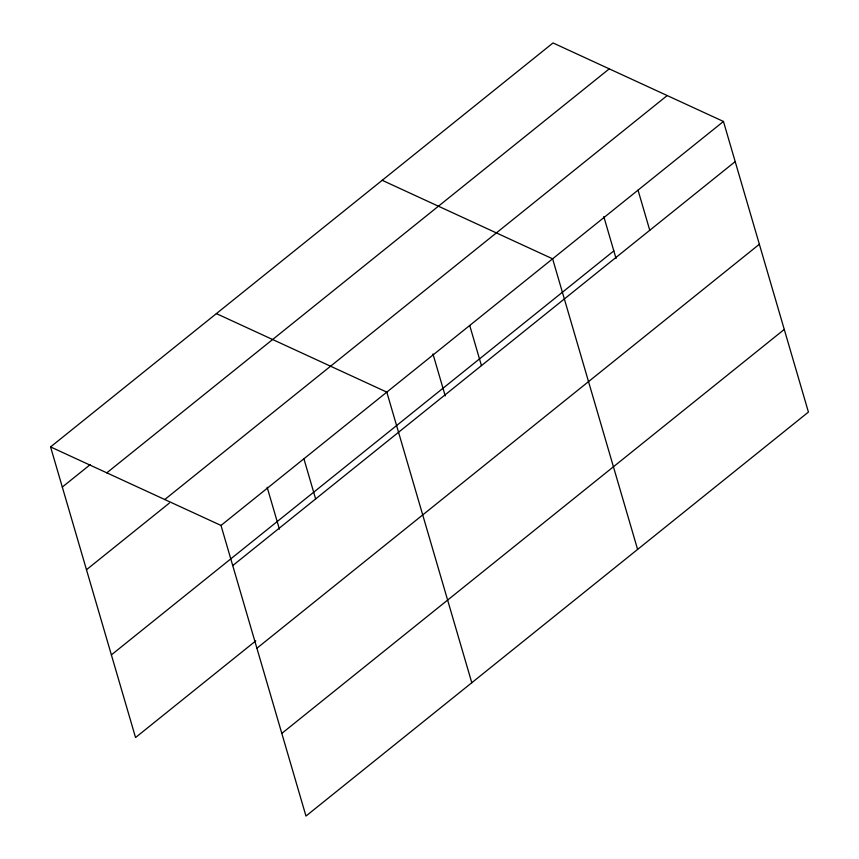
<?xml version="1.0" encoding="UTF-8"?>
<svg xmlns="http://www.w3.org/2000/svg" width="859" height="859" viewBox="0 0 859 859"><rect width="100%" height="100%" fill="white"/><g stroke="black" fill="none" stroke-linecap="round" stroke-linejoin="round"><path stroke-width="1.29" d="M50.574 446.927L553.024 42.95L723.45 121.463L808.426 412.073L305.976 816.05L220.999 525.44L50.574 446.927L135.55 737.537L255.757 640.889M62.31 487.064L90.292 464.569M106.806 472.837L609.256 68.86M164.756 499.53L667.207 95.553M86.48 569.721L169.384 503.063M220.999 525.44L723.45 121.463M111.38 654.88L613.831 250.903M232.735 565.587L735.186 161.61M256.905 648.234L759.356 244.267M281.816 733.393L784.267 329.427M382.191 180.304L552.616 258.817L637.603 549.427M216.382 313.61L386.808 392.123L471.795 682.744M638.033 190.14L649.769 230.287M603.791 216.586L616.064 258.538M469.712 325.475L481.448 365.623M432.957 353.94L445.23 395.892M303.903 458.781L315.64 498.929M267.149 487.257L279.422 529.198"/></g></svg>
